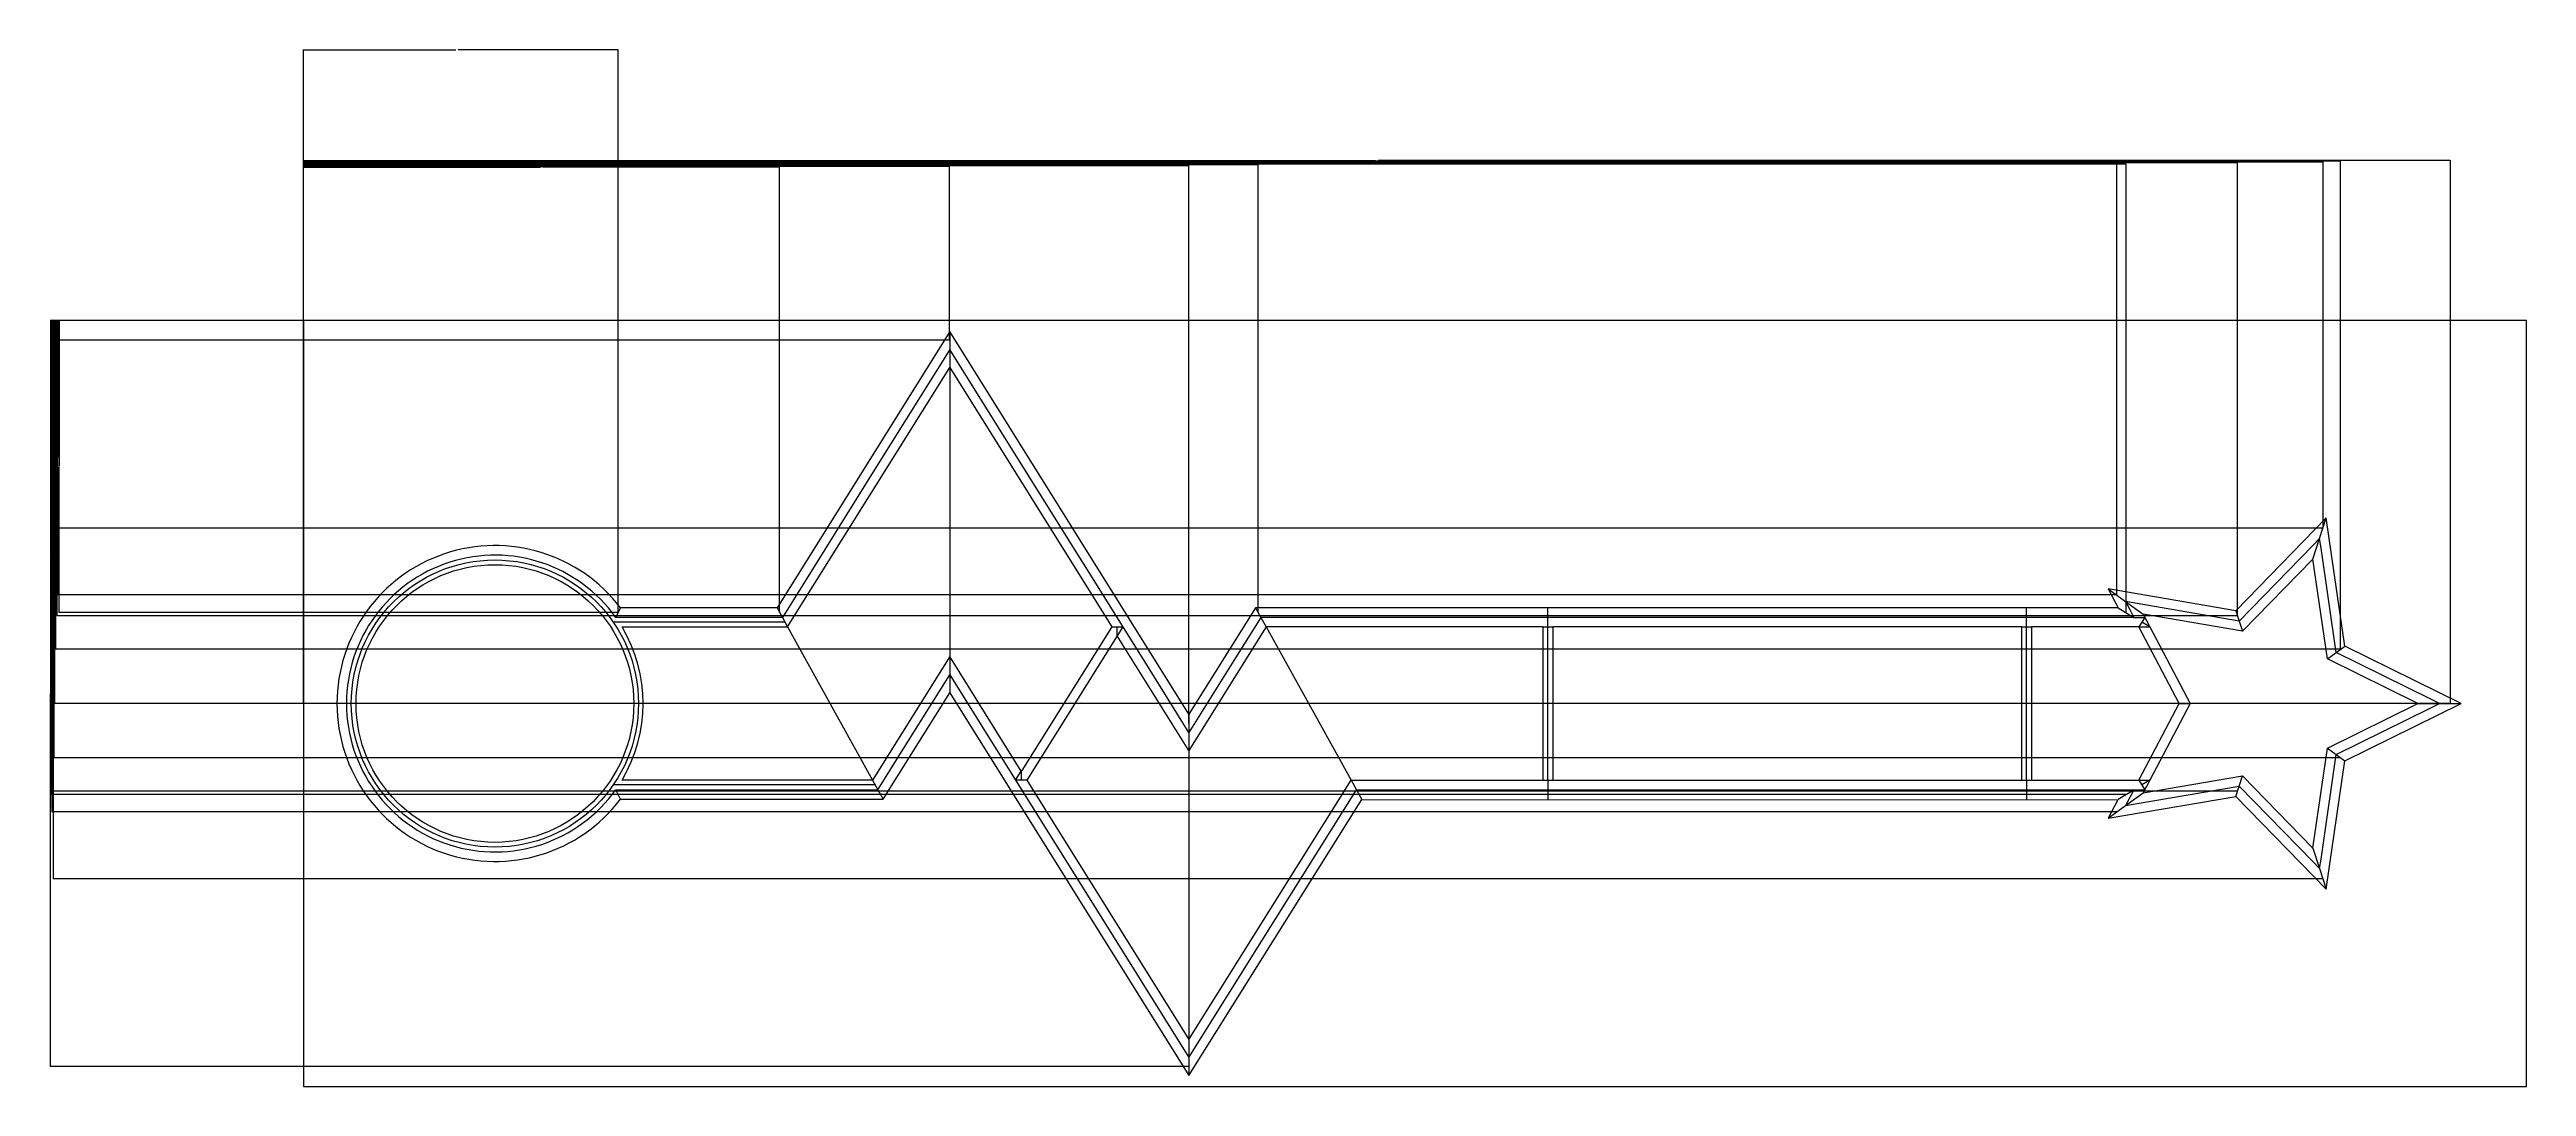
# Model space of a CAD drawing. Header units: inches. Extents: x -233 to 1061, y -200 to 342.
import ezdxf

# ---------------------------------------------------------------- set-up
doc = ezdxf.new("R2010")
doc.units = ezdxf.units.IN
doc.header["$MEASUREMENT"] = 0
doc.styles.get("Standard").update_dxf_attribs({"font": 'arial.ttf'})
doc.dimstyles.get("Standard").update_dxf_attribs({"dimtxt": 0.18, "dimasz": 0.18, "dimexe": 0.18, "dimexo": 0.0625, "dimgap": 0.09, "dimtad": 0, "dimtih": 1, "dimtoh": 1, "dimdec": 4, "dimzin": 0, "dimdsep": 46, "dimtxsty": 'Standard', "dimcen": 0.09, "dimadec": 0, "dimazin": 0, "dimtfac": 1, "dimtdec": 4, "dimtofl": 0, "dimtmove": 0, "dimatfit": 3, "dimfxl": 1, "dimtolj": 1, "dimtzin": 0, "dimarcsym": 0})

# ---------------------------------------------------------------- blocks, each defined once
blk = doc.blocks.new('*D25')
at = {"color": 0, "lineweight": -2}
for p, q in [((-100, 0.1), (-100, 341.6)), ((-99.8, 341.4), (-20.4, 341.4)), ((64.2, 341.4), (-19.2, 341.4)), ((64.4, 47.6), (64.4, 341.6))]:
    blk.add_line(p, q, dxfattribs=at)
at = {"color": 0}
for points in [[(-99.8, 341.4), (-99.8, 341.4), (-100, 341.4)], [(64.2, 341.4), (64.2, 341.4), (64.4, 341.4)]]:
    blk.add_solid(points, dxfattribs=at)
at = {"layer": 'Defpoints', "color": 0}
for p in [(64.4, 341.4), (64.4, 47.5), (-100, 0)]:
    blk.add_point(p, dxfattribs=at)
at = {"color": 0, "insert": (-19.8, 341.4), "char_height": 0.18, "attachment_point": 5}
blk.add_mtext('\\A1;164.3596', dxfattribs=at)
blk = doc.blocks.new('*D26')
at = {"color": 0, "lineweight": -2}
for p, q in [((-100, 0.1), (-100, 280.3)), ((-99.8, 280.2), (23.8, 280.2)), ((148.6, 280.2), (25, 280.2)), ((148.7, 47.6), (148.7, 280.3))]:
    blk.add_line(p, q, dxfattribs=at)
at = {"color": 0}
for points in [[(-99.8, 280.2), (-99.8, 280.1), (-100, 280.2)], [(148.6, 280.1), (148.6, 280.2), (148.7, 280.2)]]:
    blk.add_solid(points, dxfattribs=at)
at = {"layer": 'Defpoints', "color": 0}
for p in [(148.7, 280.2), (148.7, 47.5), (-100, 0)]:
    blk.add_point(p, dxfattribs=at)
at = {"color": 0, "insert": (24.4, 280.2), "char_height": 0.18, "attachment_point": 5}
blk.add_mtext('\\A1;248.7413', dxfattribs=at)
blk = doc.blocks.new('*D27')
at = {"color": 0, "lineweight": -2}
for p, q in [((-100, 0.1), (-100, 280.7)), ((-99.8, 280.5), (68.2, 280.5)), ((237.4, 280.5), (69.4, 280.5)), ((237.5, 189.7), (237.5, 280.7))]:
    blk.add_line(p, q, dxfattribs=at)
at = {"color": 0}
for points in [[(-99.8, 280.6), (-99.8, 280.5), (-100, 280.5)], [(237.4, 280.5), (237.4, 280.6), (237.5, 280.5)]]:
    blk.add_solid(points, dxfattribs=at)
at = {"layer": 'Defpoints', "color": 0}
for p in [(237.5, 280.5), (237.5, 189.7), (-100, 0)]:
    blk.add_point(p, dxfattribs=at)
at = {"color": 0, "insert": (68.8, 280.5), "char_height": 0.18, "attachment_point": 5}
blk.add_mtext('\\A1;337.5383', dxfattribs=at)
blk = doc.blocks.new('*D28')
at = {"color": 0, "lineweight": -2}
for p, q in [((-100, 0.1), (-100, 281.1)), ((-99.8, 280.9), (130.6, 280.9)), ((362.3, 280.9), (131.8, 280.9)), ((362.5, -10.3), (362.5, 281.1))]:
    blk.add_line(p, q, dxfattribs=at)
at = {"color": 0}
for points in [[(-99.8, 281), (-99.8, 280.9), (-100, 280.9)], [(362.3, 280.9), (362.3, 281), (362.5, 280.9)]]:
    blk.add_solid(points, dxfattribs=at)
at = {"layer": 'Defpoints', "color": 0}
for p in [(362.5, 280.9), (-100, 0), (362.5, -10.3)]:
    blk.add_point(p, dxfattribs=at)
at = {"color": 0, "insert": (131.2, 280.9), "char_height": 0.18, "attachment_point": 5}
blk.add_mtext('\\A1;462.4617', dxfattribs=at)
blk = doc.blocks.new('*D29')
at = {"color": 0, "lineweight": -2}
for p, q in [((-100, 0.1), (-100, 281.5)), ((-99.8, 281.3), (148.7, 281.3)), ((398.4, 281.3), (149.9, 281.3)), ((398.6, 47.6), (398.6, 281.5))]:
    blk.add_line(p, q, dxfattribs=at)
at = {"color": 0}
for points in [[(-99.8, 281.3), (-99.8, 281.3), (-100, 281.3)], [(398.4, 281.3), (398.4, 281.3), (398.6, 281.3)]]:
    blk.add_solid(points, dxfattribs=at)
at = {"layer": 'Defpoints', "color": 0}
for p in [(398.6, 281.3), (398.6, 47.5), (-100, 0)]:
    blk.add_point(p, dxfattribs=at)
at = {"color": 0, "insert": (149.3, 281.3), "char_height": 0.18, "attachment_point": 5}
blk.add_mtext('\\A1;498.5881', dxfattribs=at)
blk = doc.blocks.new('*D30')
at = {"color": 0, "lineweight": -2}
for p, q in [((-100, 0.1), (-100, 281.9)), ((-99.8, 281.7), (375.3, 281.7)), ((851.7, 281.7), (376.5, 281.7)), ((851.9, 47.6), (851.9, 281.9))]:
    blk.add_line(p, q, dxfattribs=at)
at = {"color": 0}
for points in [[(-99.8, 281.7), (-99.8, 281.7), (-100, 281.7)], [(851.7, 281.7), (851.7, 281.7), (851.9, 281.7)]]:
    blk.add_solid(points, dxfattribs=at)
at = {"layer": 'Defpoints', "color": 0}
for p in [(851.9, 281.7), (851.9, 47.5), (-100, 0)]:
    blk.add_point(p, dxfattribs=at)
at = {"color": 0, "insert": (375.9, 281.7), "char_height": 0.18, "attachment_point": 5}
blk.add_mtext('\\A1;951.8789', dxfattribs=at)
blk = doc.blocks.new('*D31')
at = {"color": 0, "lineweight": -2}
for p, q in [((-100, 0.1), (-100, 282.2)), ((-99.8, 282.1), (372.9, 282.1)), ((846.9, 282.1), (374.2, 282.1)), ((847.1, 56.7), (847.1, 282.2))]:
    blk.add_line(p, q, dxfattribs=at)
at = {"color": 0}
for points in [[(-99.8, 282.1), (-99.8, 282), (-100, 282.1)], [(846.9, 282), (846.9, 282.1), (847.1, 282.1)]]:
    blk.add_solid(points, dxfattribs=at)
at = {"layer": 'Defpoints', "color": 0}
for p in [(847.1, 282.1), (847.1, 56.6), (-100, 0)]:
    blk.add_point(p, dxfattribs=at)
at = {"color": 0, "insert": (373.5, 282.1), "char_height": 0.18, "attachment_point": 5}
blk.add_mtext('\\A1;947.0935', dxfattribs=at)
blk = doc.blocks.new('*D32')
at = {"color": 0, "lineweight": -2}
for p, q in [((-100, 0.1), (-100, 282.6)), ((-99.8, 282.4), (404.4, 282.4)), ((909.9, 282.4), (405.7, 282.4)), ((910.1, 45.9), (910.1, 282.6))]:
    blk.add_line(p, q, dxfattribs=at)
at = {"color": 0}
for points in [[(-99.8, 282.5), (-99.8, 282.4), (-100, 282.4)], [(909.9, 282.4), (909.9, 282.5), (910.1, 282.4)]]:
    blk.add_solid(points, dxfattribs=at)
at = {"layer": 'Defpoints', "color": 0}
for p in [(910.1, 282.4), (910.1, 45.8), (-100, 0)]:
    blk.add_point(p, dxfattribs=at)
at = {"color": 0, "insert": (405.1, 282.4), "char_height": 0.18, "attachment_point": 5}
blk.add_mtext('\\A1;1010.1212', dxfattribs=at)
blk = doc.blocks.new('*D33')
at = {"color": 0, "lineweight": -2}
for p, q in [((-100, 0.1), (-100, 283)), ((-99.8, 282.8), (426.7, 282.8)), ((954.6, 282.8), (428, 282.8)), ((954.8, 91.6), (954.8, 283))]:
    blk.add_line(p, q, dxfattribs=at)
at = {"color": 0}
for points in [[(-99.8, 282.9), (-99.8, 282.8), (-100, 282.8)], [(954.6, 282.8), (954.6, 282.9), (954.8, 282.8)]]:
    blk.add_solid(points, dxfattribs=at)
at = {"layer": 'Defpoints', "color": 0}
for p in [(954.8, 282.8), (954.8, 91.6), (-100, 0)]:
    blk.add_point(p, dxfattribs=at)
at = {"color": 0, "insert": (427.4, 282.8), "char_height": 0.18, "attachment_point": 5}
blk.add_mtext('\\A1;1054.7576', dxfattribs=at)
blk = doc.blocks.new('*D34')
at = {"color": 0, "lineweight": -2}
for p, q in [((-100, 0.1), (-100, 283.4)), ((-99.8, 283.2), (431.3, 283.2)), ((963.8, 283.2), (432.6, 283.2)), ((964, 28.4), (964, 283.4))]:
    blk.add_line(p, q, dxfattribs=at)
at = {"color": 0}
for points in [[(-99.8, 283.2), (-99.8, 283.2), (-100, 283.2)], [(963.8, 283.2), (963.8, 283.2), (964, 283.2)]]:
    blk.add_solid(points, dxfattribs=at)
at = {"layer": 'Defpoints', "color": 0}
for p in [(964, 283.2), (964, 28.3), (-100, 0)]:
    blk.add_point(p, dxfattribs=at)
at = {"color": 0, "insert": (432, 283.2), "char_height": 0.18, "attachment_point": 5}
blk.add_mtext('\\A1;1063.9533', dxfattribs=at)
blk = doc.blocks.new('*D35')
at = {"color": 0, "lineweight": -2}
for p, q in [((-100, 0.1), (-100, 283.8)), ((-99.8, 283.6), (460, 283.6)), ((1021.1, 283.6), (461.3, 283.6)), ((1021.3, 0.1), (1021.3, 283.8))]:
    blk.add_line(p, q, dxfattribs=at)
at = {"color": 0}
for points in [[(-99.8, 283.6), (-99.8, 283.6), (-100, 283.6)], [(1021.1, 283.6), (1021.1, 283.6), (1021.3, 283.6)]]:
    blk.add_solid(points, dxfattribs=at)
at = {"layer": 'Defpoints', "color": 0}
for p in [(1021.3, 283.6), (-100, 0), (1021.3, 0)]:
    blk.add_point(p, dxfattribs=at)
at = {"color": 0, "insert": (460.6, 283.6), "char_height": 0.18, "attachment_point": 5}
blk.add_mtext('\\A1;1121.2978', dxfattribs=at)
blk = doc.blocks.new('*D36')
at = {"color": 0, "lineweight": -2}
for p, q in [((-100.1, 200), (-227.7, 200)), ((-227.5, 199.8), (-227.5, 124)), ((-227.5, 47.7), (-227.5, 123.6)), ((64.3, 47.6), (-227.7, 47.6))]:
    blk.add_line(p, q, dxfattribs=at)
at = {"color": 0}
for points in [[(-227.5, 199.8), (-227.6, 199.8), (-227.5, 200)], [(-227.6, 47.7), (-227.5, 47.7), (-227.5, 47.6)]]:
    blk.add_solid(points, dxfattribs=at)
at = {"layer": 'Defpoints', "color": 0}
for p in [(-100, 200), (-227.5, 47.6), (64.4, 47.6)]:
    blk.add_point(p, dxfattribs=at)
at = {"color": 0, "insert": (-227.5, 123.8), "char_height": 0.18, "attachment_point": 5}
blk.add_mtext('\\A1;152.4375', dxfattribs=at)
blk = doc.blocks.new('*D37')
at = {"color": 0, "lineweight": -2}
for p, q in [((-100.1, 200), (-228.1, 200)), ((-227.9, 199.8), (-227.9, 195)), ((-227.9, 189.9), (-227.9, 194.7)), ((237.5, 189.7), (-228.1, 189.7))]:
    blk.add_line(p, q, dxfattribs=at)
at = {"color": 0}
for points in [[(-227.9, 199.8), (-227.9, 199.8), (-227.9, 200)], [(-227.9, 189.9), (-227.9, 189.9), (-227.9, 189.7)]]:
    blk.add_solid(points, dxfattribs=at)
at = {"layer": 'Defpoints', "color": 0}
for p in [(-100, 200), (-227.9, 189.7), (237.5, 189.7)]:
    blk.add_point(p, dxfattribs=at)
at = {"color": 0, "insert": (-227.9, 194.9), "char_height": 0.18, "attachment_point": 5}
blk.add_mtext('\\A1;10.2752', dxfattribs=at)
blk = doc.blocks.new('*D38')
at = {"color": 0, "lineweight": -2}
for p, q in [((-100.1, 200), (-228.5, 200)), ((-228.3, 199.8), (-228.3, 128.5)), ((-228.3, 56.8), (-228.3, 128.2)), ((847, 56.7), (-228.5, 56.7))]:
    blk.add_line(p, q, dxfattribs=at)
at = {"color": 0}
for points in [[(-228.3, 199.8), (-228.3, 199.8), (-228.3, 200)], [(-228.3, 56.8), (-228.3, 56.8), (-228.3, 56.7)]]:
    blk.add_solid(points, dxfattribs=at)
at = {"layer": 'Defpoints', "color": 0}
for p in [(-100, 200), (-228.3, 56.7), (847.1, 56.7)]:
    blk.add_point(p, dxfattribs=at)
at = {"color": 0, "insert": (-228.3, 128.3), "char_height": 0.18, "attachment_point": 5}
blk.add_mtext('\\A1;143.3351', dxfattribs=at)
blk = doc.blocks.new('*D39')
at = {"color": 0, "lineweight": -2}
for p, q in [((-100.1, 200), (-228.8, 200)), ((-228.7, 199.8), (-228.7, 123.1)), ((-228.7, 46), (-228.7, 122.7)), ((910.1, 45.8), (-228.8, 45.8))]:
    blk.add_line(p, q, dxfattribs=at)
at = {"color": 0}
for points in [[(-228.6, 199.8), (-228.7, 199.8), (-228.7, 200)], [(-228.7, 46), (-228.6, 46), (-228.7, 45.8)]]:
    blk.add_solid(points, dxfattribs=at)
at = {"layer": 'Defpoints', "color": 0}
for p in [(-100, 200), (-228.7, 45.8), (910.1, 45.8)]:
    blk.add_point(p, dxfattribs=at)
at = {"color": 0, "insert": (-228.7, 122.9), "char_height": 0.18, "attachment_point": 5}
blk.add_mtext('\\A1;154.2077', dxfattribs=at)
blk = doc.blocks.new('*D40')
at = {"color": 0, "lineweight": -2}
for p, q in [((-100.1, 200), (-229.2, 200)), ((-229.1, 199.8), (-229.1, 146)), ((-229.1, 91.8), (-229.1, 145.6)), ((954.7, 91.6), (-229.2, 91.6))]:
    blk.add_line(p, q, dxfattribs=at)
at = {"color": 0}
for points in [[(-229, 199.8), (-229.1, 199.8), (-229.1, 200)], [(-229.1, 91.8), (-229, 91.8), (-229.1, 91.6)]]:
    blk.add_solid(points, dxfattribs=at)
at = {"layer": 'Defpoints', "color": 0}
for p in [(-100, 200), (-229.1, 91.6), (954.8, 91.6)]:
    blk.add_point(p, dxfattribs=at)
at = {"color": 0, "insert": (-229.1, 145.8), "char_height": 0.18, "attachment_point": 5}
blk.add_mtext('\\A1;108.3529', dxfattribs=at)
blk = doc.blocks.new('*D41')
at = {"color": 0, "lineweight": -2}
for p, q in [((-100.1, 200), (-229.6, 200)), ((-229.4, 199.8), (-229.4, 114.4)), ((-229.4, 28.5), (-229.4, 114)), ((963.9, 28.4), (-229.6, 28.4))]:
    blk.add_line(p, q, dxfattribs=at)
at = {"color": 0}
for points in [[(-229.4, 199.8), (-229.5, 199.8), (-229.4, 200)], [(-229.5, 28.5), (-229.4, 28.5), (-229.4, 28.4)]]:
    blk.add_solid(points, dxfattribs=at)
at = {"layer": 'Defpoints', "color": 0}
for p in [(-100, 200), (-229.4, 28.4), (964, 28.4)]:
    blk.add_point(p, dxfattribs=at)
at = {"color": 0, "insert": (-229.4, 114.2), "char_height": 0.18, "attachment_point": 5}
blk.add_mtext('\\A1;171.6363', dxfattribs=at)
blk = doc.blocks.new('*D42')
at = {"color": 0, "lineweight": -2}
for p, q in [((-100.1, 200), (-230, 200)), ((-229.8, 199.8), (-229.8, 100.2)), ((-229.8, 0.2), (-229.8, 99.8)), ((1021.2, 0.1), (-230, 0.1))]:
    blk.add_line(p, q, dxfattribs=at)
at = {"color": 0}
for points in [[(-229.8, 199.8), (-229.8, 199.8), (-229.8, 200)], [(-229.8, 0.2), (-229.8, 0.2), (-229.8, 0.1)]]:
    blk.add_solid(points, dxfattribs=at)
at = {"layer": 'Defpoints', "color": 0}
for p in [(-100, 200), (-229.8, 0.1), (1021.3, 0.1)]:
    blk.add_point(p, dxfattribs=at)
at = {"color": 0, "insert": (-229.8, 100), "char_height": 0.18, "attachment_point": 5}
blk.add_mtext('\\A1;199.9375', dxfattribs=at)
blk = doc.blocks.new('*D43')
at = {"color": 0, "lineweight": -2}
for p, q in [((-100.1, 200), (-230.4, 200)), ((-230.2, 199.8), (-230.2, 86)), ((-230.2, -28.1), (-230.2, 85.7)), ((963.9, -28.3), (-230.4, -28.3))]:
    blk.add_line(p, q, dxfattribs=at)
at = {"color": 0}
for points in [[(-230.2, 199.8), (-230.2, 199.8), (-230.2, 200)], [(-230.2, -28.1), (-230.2, -28.1), (-230.2, -28.3)]]:
    blk.add_solid(points, dxfattribs=at)
at = {"layer": 'Defpoints', "color": 0}
for p in [(-100, 200), (-230.2, -28.3), (964, -28.3)]:
    blk.add_point(p, dxfattribs=at)
at = {"color": 0, "insert": (-230.2, 85.8), "char_height": 0.18, "attachment_point": 5}
blk.add_mtext('\\A1;228.3012', dxfattribs=at)
blk = doc.blocks.new('*D44')
at = {"color": 0, "lineweight": -2}
for p, q in [((-100.1, 200), (-230.8, 200)), ((-230.6, 199.8), (-230.6, 54.4)), ((-230.6, -91.4), (-230.6, 54)), ((954.7, -91.6), (-230.8, -91.6))]:
    blk.add_line(p, q, dxfattribs=at)
at = {"color": 0}
for points in [[(-230.5, 199.8), (-230.6, 199.8), (-230.6, 200)], [(-230.6, -91.4), (-230.5, -91.4), (-230.6, -91.6)]]:
    blk.add_solid(points, dxfattribs=at)
at = {"layer": 'Defpoints', "color": 0}
for p in [(-100, 200), (-230.6, -91.6), (954.8, -91.6)]:
    blk.add_point(p, dxfattribs=at)
at = {"color": 0, "insert": (-230.6, 54.2), "char_height": 0.18, "attachment_point": 5}
blk.add_mtext('\\A1;291.5846', dxfattribs=at)
blk = doc.blocks.new('*D45')
at = {"color": 0, "lineweight": -2}
for p, q in [((-100.1, 200), (-231.1, 200)), ((-231, 199.8), (-231, 77.3)), ((-231, -45.6), (-231, 76.9)), ((910.1, -45.8), (-231.1, -45.8))]:
    blk.add_line(p, q, dxfattribs=at)
at = {"color": 0}
for points in [[(-230.9, 199.8), (-231, 199.8), (-231, 200)], [(-231, -45.6), (-230.9, -45.6), (-231, -45.8)]]:
    blk.add_solid(points, dxfattribs=at)
at = {"layer": 'Defpoints', "color": 0}
for p in [(-100, 200), (-231, -45.8), (910.1, -45.8)]:
    blk.add_point(p, dxfattribs=at)
at = {"color": 0, "insert": (-231, 77.1), "char_height": 0.18, "attachment_point": 5}
blk.add_mtext('\\A1;245.7923', dxfattribs=at)
blk = doc.blocks.new('*D46')
at = {"color": 0, "lineweight": -2}
for p, q in [((-100.1, 200), (-231.5, 200)), ((-231.3, 199.8), (-231.3, 71.9)), ((-231.3, -56.4), (-231.3, 71.5)), ((847, -56.6), (-231.5, -56.6))]:
    blk.add_line(p, q, dxfattribs=at)
at = {"color": 0}
for points in [[(-231.3, 199.8), (-231.4, 199.8), (-231.3, 200)], [(-231.4, -56.4), (-231.3, -56.4), (-231.3, -56.6)]]:
    blk.add_solid(points, dxfattribs=at)
at = {"layer": 'Defpoints', "color": 0}
for p in [(-100, 200), (-231.3, -56.6), (847.1, -56.6)]:
    blk.add_point(p, dxfattribs=at)
at = {"color": 0, "insert": (-231.3, 71.7), "char_height": 0.18, "attachment_point": 5}
blk.add_mtext('\\A1;256.6024', dxfattribs=at)
blk = doc.blocks.new('*D47')
at = {"color": 0, "lineweight": -2}
for p, q in [((-100.1, 200), (-231.9, 200)), ((-231.7, 199.8), (-231.7, 76.4)), ((-231.7, -47.3), (-231.7, 76.1)), ((851.8, -47.5), (-231.9, -47.5))]:
    blk.add_line(p, q, dxfattribs=at)
at = {"color": 0}
for points in [[(-231.7, 199.8), (-231.7, 199.8), (-231.7, 200)], [(-231.7, -47.3), (-231.7, -47.3), (-231.7, -47.5)]]:
    blk.add_solid(points, dxfattribs=at)
at = {"layer": 'Defpoints', "color": 0}
for p in [(-100, 200), (-231.7, -47.5), (851.9, -47.5)]:
    blk.add_point(p, dxfattribs=at)
at = {"color": 0, "insert": (-231.7, 76.2), "char_height": 0.18, "attachment_point": 5}
blk.add_mtext('\\A1;247.5000', dxfattribs=at)
blk = doc.blocks.new('*D48')
at = {"color": 0, "lineweight": -2}
for p, q in [((-100.1, 200), (-232.3, 200)), ((-232.1, 199.8), (-232.1, 5.4)), ((-232.1, -189.4), (-232.1, 5)), ((362.3, -189.6), (-232.3, -189.6))]:
    blk.add_line(p, q, dxfattribs=at)
at = {"color": 0}
for points in [[(-232.1, 199.8), (-232.1, 199.8), (-232.1, 200)], [(-232.1, -189.4), (-232.1, -189.4), (-232.1, -189.6)]]:
    blk.add_solid(points, dxfattribs=at)
at = {"layer": 'Defpoints', "color": 0}
for p in [(-100, 200), (-232.1, -189.6), (362.4, -189.6)]:
    blk.add_point(p, dxfattribs=at)
at = {"color": 0, "insert": (-232.1, 5.2), "char_height": 0.18, "attachment_point": 5}
blk.add_mtext('\\A1;389.5814', dxfattribs=at)

msp = doc.modelspace()

# ---------------------------------------------------------------- linework, layer by layer
for p, q in [((237.5383, 194.38141), (237.5383, 184.94327)), ((237.5383, 184.94327), (237.5383, 175.50513)), ((237.5383, 175.50513), (237.5383, 24.49487)), ((953.01204, 86.21221), (956.50324, 96.95701)), ((949.52085, 75.4674), (953.01204, 86.21221)), ((842.52344, 59.92273), (851.66352, 53.28207)), ((851.66352, 53.28207), (860.80359, 46.64142)), ((151.51342, 42.5), (61.79604, 42.5)), ((63.09715, 45), (65.62202, 50)), ((147.35522, 50), (150.12735, 45)), ((150.12735, 45), (152.89949, 40)), ((152.89949, 40), (197.25371, -40)), ((322.13078, 40.07417), (328.026, 40.07417)), ((328.026, 40.07417), (325.07677, 35.35769)), ((325.07677, 35.35769), (325.07839, 40.07417)), ((397.20201, 50), (399.97415, 45)), ((399.97415, 45), (402.74629, 40)), ((402.74629, 40), (447.22763, -40)), ((547.5, 40), (552.5, 40)), ((550, 45), (550, 50)), ((550, 40), (550, 45)), ((550, -40), (550, 40)), ((797.5, 40), (802.5, 40)), ((800, 45), (800, 50)), ((800, 40), (800, 45)), ((800, -40), (800, 40)), ((847.74013, 50), (856.01766, 45)), ((856.01766, 45), (861.66654, 45)), ((861.66654, 45), (858.64632, 40)), ((858.64632, 40), (864.29519, 40)), ((864.29519, 40), (860.15643, 42.5)), ((909.24838, 48.47851), (910.99398, 43.1061)), ((910.99398, 43.1061), (912.73958, 37.7337)), ((957.0982, 23.32071), (961.66824, 26.64104)), ((961.66824, 26.64104), (966.23828, 29.96136)), ((237.5383, 24.49487), (237.5383, 15.05673)), ((237.5383, 15.05673), (237.5383, 5.61859)), ((879.67556, 0), (885.32444, 0)), ((1004.35112, 0), (1015.64888, 0)), ((1015.64888, 0), (1026.94664, 0)), ((362.4617, -5.61859), (362.4617, -15.05673)), ((362.4617, -24.49487), (362.41912, -175.43695)), ((362.4617, -15.05673), (362.4617, -24.49487)), ((957.0982, -23.32071), (961.66824, -26.64104)), ((271.96066, -40.05282), (274.90989, -35.33634)), ((274.90989, -35.33634), (274.90827, -40.05282)), ((275.1258, -34.99154), (274.90989, -35.33634)), ((910.99398, -43.1061), (912.73958, -37.7337)), ((961.66824, -26.64104), (966.23828, -29.96136)), ((198.63978, -42.5), (61.79604, -42.5)), ((65.62202, -50), (63.09715, -45)), ((197.25371, -40), (200.02585, -45)), ((200.02585, -45), (202.79799, -50)), ((277.85588, -40.05282), (271.96066, -40.05282)), ((447.22763, -40), (449.99609, -45)), ((449.99609, -45), (452.7009, -50.10165)), ((547.5, -40), (552.5, -40)), ((550, -45), (549.99826, -50.13465)), ((550, -40), (550, -45)), ((797.5, -40), (802.5, -40)), ((800, -45), (799.99823, -50.21944)), ((800, -40), (800, -45)), ((847.74013, -50), (856.01766, -45)), ((851.66352, -53.28207), (860.80359, -46.64142)), ((856.01766, -45), (861.66654, -45)), ((858.64632, -40), (864.29519, -40)), ((858.64632, -40), (861.66654, -45)), ((864.29519, -40), (860.15643, -42.5)), ((909.24838, -48.47851), (910.99398, -43.1061)), ((842.52344, -59.92273), (851.66352, -53.28207)), ((949.52085, -75.4674), (953.01204, -86.21221)), ((953.01204, -86.21221), (956.50324, -96.95701)), ((362.41912, -175.43695), (362.4138, -184.86659)), ((362.4138, -184.86659), (362.40849, -194.29623))]:
    msp.add_line(p, q)
for points in [[(-100, 200), (-100, -200), (1061.03787, -200), (1061.03787, 200)], [(860.80359, 46.64142), (885.32444, 0), (860.80359, -46.64142), (912.73958, -37.7337), (949.52085, -75.4674), (957.0982, -23.32071), (1004.35112, 0), (957.0982, 23.32071), (949.52085, 75.4674), (912.73958, 37.7337)], [(277.85588, -40.05282), (362.41912, -175.43695), (447.22763, -40), (547.5, -40), (547.5, 40), (402.74629, 40), (362.4617, -24.49487), (325.07677, 35.35769)], [(552.5, 40), (552.5, -40), (797.5, -40), (797.5, 40)], [(858.64632, 40), (802.5, 40), (802.5, -40), (858.64632, -40), (879.67556, 0)]]:
    msp.add_lwpolyline(points, close=True)
for points in [[(966.23828, 29.96136), (956.50324, 96.95701), (909.24838, 48.47851), (842.52344, 59.92273), (847.74013, 50), (397.20201, 50), (362.4617, -5.61859), (237.5383, 194.38141), (147.35522, 50), (65.62202, 50, 2.9624404748), (65.62202, -50), (202.79799, -50), (237.5383, 5.61859), (362.40849, -194.29623), (452.7009, -50.10165), (847.61627, -50.23559), (842.52344, -59.92273), (909.24838, -48.47851), (956.50324, -96.95701), (966.23828, -29.96136), (1026.94664, 0)], [(362.4617, -15.05673), (338.16649, 23.83944), (275.70479, 123.83944), (237.5383, 184.94327), (199.37181, 123.83944), (150.12735, 45), (63.09715, 45, 3.1243810516), (63.09715, -45), (200.02585, -45), (213.24309, -23.83944), (237.5383, 15.05673), (261.83351, -23.83944), (324.29521, -123.83944), (362.4138, -184.86659), (400.60118, -123.88235), (449.99609, -45), (856.01766, -45), (854.02073, -48.79839), (851.66352, -53.28207), (856.65617, -52.42577), (910.99398, -43.1061), (949.47623, -82.58483), (953.01204, -86.21221), (953.74046, -81.1993), (961.66824, -26.64104), (1011.10641, -2.24184), (1015.64888, 0), (1011.10641, 2.24184), (961.66824, 26.64104), (953.74046, 81.1993), (953.01204, 86.21221), (949.47623, 82.58483), (910.99398, 43.1061), (856.65617, 52.42577), (851.66352, 53.28207), (854.02073, 48.79839), (856.01766, 45), (399.97415, 45), (386.75691, 23.83944)]]:
    msp.add_lwpolyline(points, format="xyb", close=True)
msp.add_lwpolyline([(274.90989, -35.33634), (237.5383, 24.49487), (197.25371, -40), (66.37959, -40, 0.2780102441), (66.37959, 40), (152.89949, 40), (237.5383, 175.50513), (322.13078, 40.07417), (275.1258, -34.99154)], format="xyb")
for radius in [75, 72.5]:
    msp.add_circle((0, 0), radius)

# ---------------------------------------------------------------- dimensions: what is measured, and where the dimension line sits
dim = msp.add_linear_dim(base=(64.35959, 341.4), p1=(-100, 0), p2=(64.35959, 47.5), dimstyle='Standard')
dim.commit()
dim.dimension.update_dxf_attribs({"geometry": '*D25', "text_midpoint": (-19.80572, 341.4), "dimtype": 160})
for base, p2, picture, middle in [((1021.29776, 283.58), (1021.29776, 0), '*D35', (460.64888, 283.58)), ((963.95326, 283.2), (963.95326, 28.3012), '*D34', (431.97663, 283.2)), ((954.75764, 282.82), (954.75764, 91.58461), '*D33', (427.37882, 282.82)), ((910.12118, 282.44), (910.12118, 45.7923), '*D32', (405.06059, 282.44)), ((847.09348, 282.06), (847.09348, 56.6024), '*D31', (373.54674, 282.06)), ((851.87889, 281.68), (851.87889, 47.5), '*D30', (375.93945, 281.68)), ((398.58808, 281.3), (398.58808, 47.5), '*D29', (149.29404, 281.3)), ((362.4617, 280.92), (362.4617, -10.33766), '*D28', (131.23085, 280.92)), ((237.5383, 280.54), (237.5383, 189.66234), '*D27', (68.76915, 280.54)), ((148.74128, 280.16), (148.74128, 47.5), '*D26', (24.37064, 280.16))]:
    dim = msp.add_linear_dim(base=base, p1=(-100, 0), p2=p2, dimstyle='Standard')
    dim.commit()
    dim.dimension.update_dxf_attribs({"geometry": picture, "text_midpoint": middle})
for base, p2, picture, middle in [((-232.09, -189.58141), (362.41115, -189.58141), '*D48', (-232.09, 5.2093)), ((-231.71, -47.5), (851.87889, -47.5), '*D47', (-231.71, 76.25)), ((-231.33, -56.6024), (847.09348, -56.6024), '*D46', (-231.33, 71.6988)), ((-230.95, -45.7923), (910.12118, -45.7923), '*D45', (-230.95, 77.10385)), ((-230.57, -91.58461), (954.75764, -91.58461), '*D44', (-230.57, 54.2077)), ((-230.19, -28.3012), (963.95326, -28.3012), '*D43', (-230.19, 85.8494)), ((-229.81, 0.0625), (1021.29776, 0.0625), '*D42', (-229.81, 100.03125)), ((-229.43, 28.3637), (963.95326, 28.3637), '*D41', (-229.43, 114.18185)), ((-229.05, 91.64711), (954.75764, 91.64711), '*D40', (-229.05, 145.82355)), ((-228.67, 45.7923), (910.12118, 45.7923), '*D39', (-228.67, 122.89615)), ((-228.29, 56.6649), (847.09348, 56.6649), '*D38', (-228.29, 128.33245)), ((-227.91, 189.72484), (237.5383, 189.72484), '*D37', (-227.91, 194.86242)), ((-227.53, 47.5625), (64.35959, 47.5625), '*D36', (-227.53, 123.78125))]:
    dim = msp.add_linear_dim(base=base, p1=(-100, 200), p2=p2, angle=90, dimstyle='Standard')
    dim.commit()
    dim.dimension.update_dxf_attribs({"geometry": picture, "text_midpoint": middle})

doc.saveas('drawing.dxf')
